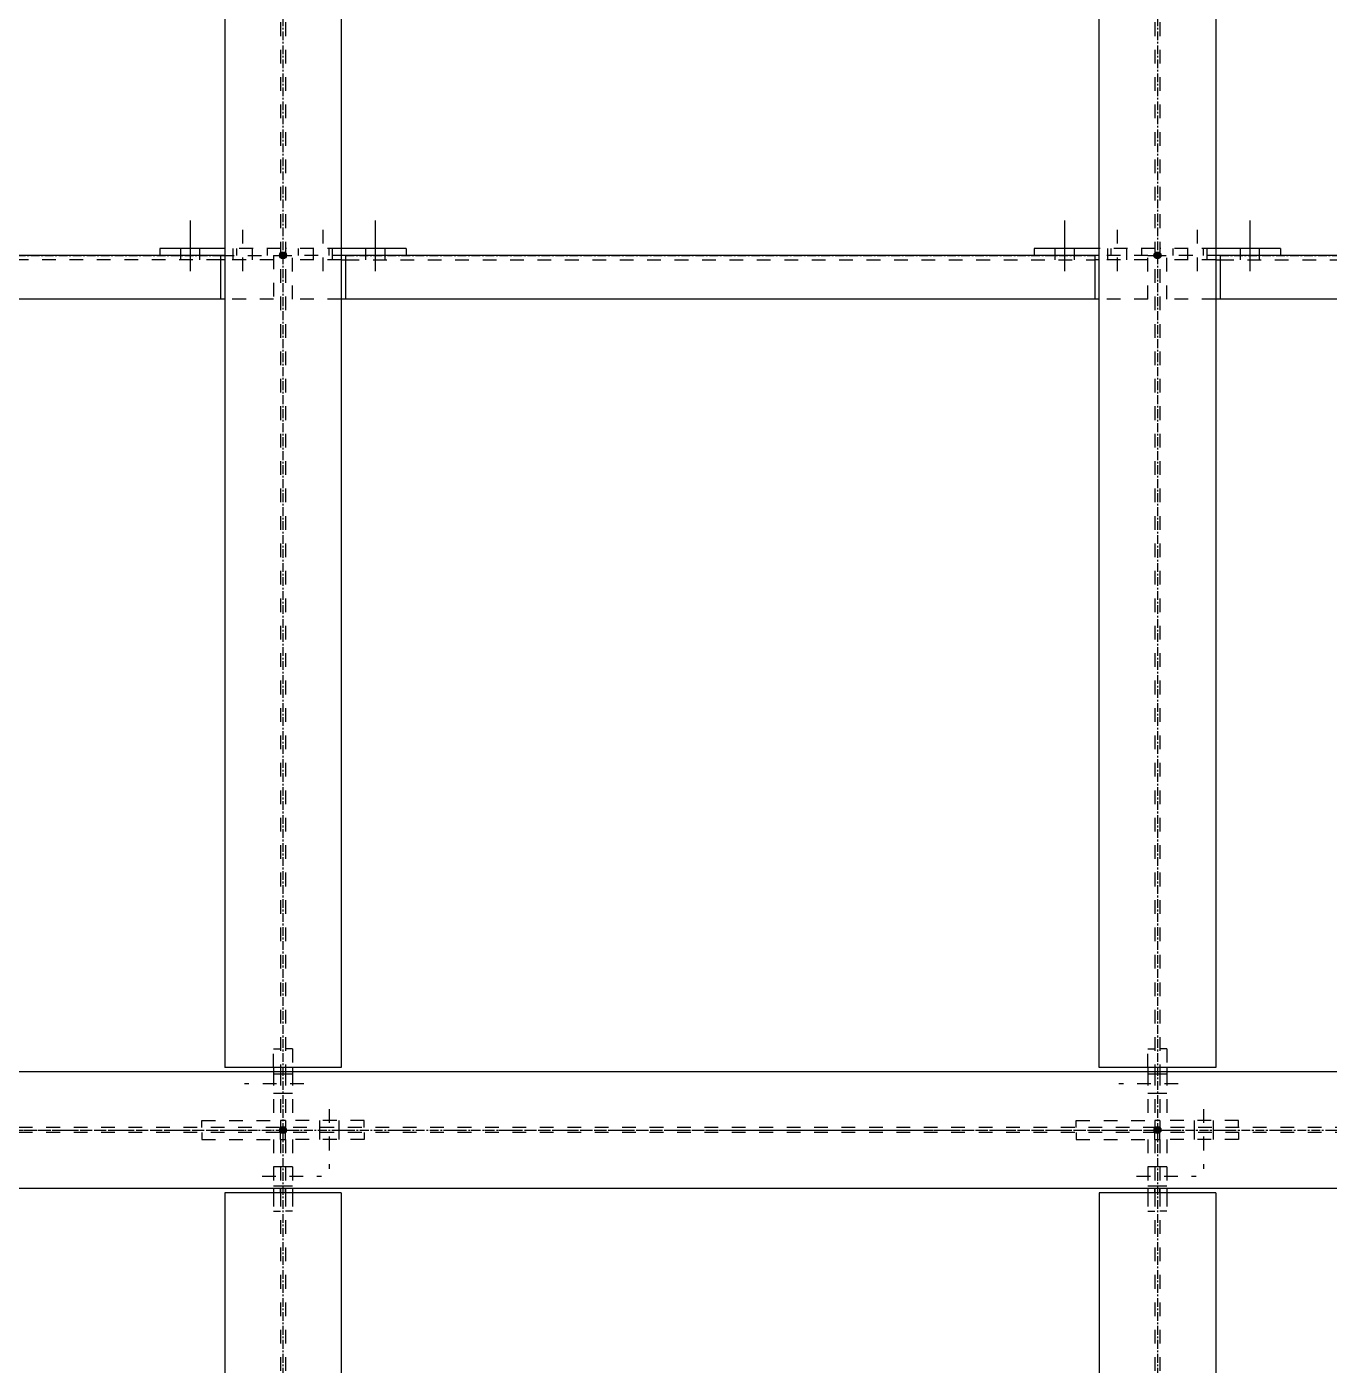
# Model space of a CAD drawing. Header units: inches. Extents: x 209270 to 234360, y -180214 to -150194.
# Drawn here: x 226086 to 227575, y -158533 to -157003 of the extents above; entities that cross this region are included whole.
import ezdxf

# ---------------------------------------------------------------- set-up
doc = ezdxf.new("R2010")
doc.units = ezdxf.units.IN
doc.header["$LTSCALE"] = 10
doc.header["$MEASUREMENT"] = 0
for name, pattern in [('CENTER', [2, 1.25, -0.25, 0.25, -0.25]), ('DXK_LINE_DOT2', [3.9198, 1.9599, -1.9599]), ('DXK_LINE_DOT5', [7.8785, 2.979, -0.9799, 0.9799, -0.9799, 0.9799, -0.9799])]:
    doc.linetypes.add(name, pattern=pattern)
doc.layers.get('0').update_dxf_attribs({"color": 1})
for name, color, linetype in [('_BLUE_0', 5, 'Continuous'), ('_BLUE_1', 5, 'Continuous'), ('_BLUE_2', 5, 'Continuous'), ('_BLUE_4', 5, 'Continuous')]:
    doc.layers.add(name, color=color, linetype=linetype)

# ---------------------------------------------------------------- blocks, each defined once
blk = doc.blocks.new('GridLine-116860372-116906 - 114867')
at = {"layer": '_BLUE_2', "linetype": 'DXK_LINE_DOT5'}
blk.add_line((2535.4, 21320.8), (24512.1, 21320.8), dxfattribs=at)
blk = doc.blocks.new('Part-116860372-114980 - 114867')
at = {"layer": '_BLUE_4', "linetype": 'Continuous'}
for points in [[(20200.6, 21315.8, -1), (20200.6, 21325.8, -1)], [(23950.6, 21315.8, -1), (23950.6, 21325.8, -1)]]:
    blk.add_hatch(color=256, dxfattribs=at).paths.add_polyline_path(points)
at = {"layer": '_BLUE_1', "linetype": 'DXK_LINE_DOT2'}
for p, q in [((23601.4, 21324.4), (20549.8, 21324.4)), ((23601.4, 21317.3), (20549.8, 21317.3))]:
    blk.add_line(p, q, dxfattribs=at)
at = {"layer": '_BLUE_2', "linetype": 'Continuous'}
for p, q in [((20549.8, 21404.1), (20549.8, 21237.6)), ((23601.4, 21404.1), (20549.8, 21404.1)), ((23601.4, 21237.6), (23601.4, 21404.1)), ((20549.8, 21237.6), (23601.4, 21237.6))]:
    blk.add_line(p, q, dxfattribs=at)
at = {"layer": '_BLUE_4', "linetype": 'CENTER'}
blk.add_line((20200.6, 21320.8), (23950.6, 21320.8), dxfattribs=at)
at = {"layer": '_BLUE_4', "linetype": 'Continuous'}
for centre in [(20200.6, 21320.8), (23950.6, 21320.8)]:
    blk.add_circle(centre, 5, dxfattribs=at)
blk = doc.blocks.new('Part-116860372-114978 - 114867')
at = {"layer": '_BLUE_4', "linetype": 'Continuous'}
blk.add_hatch(color=256, dxfattribs=at).paths.add_polyline_path([(22700.6, 21315.8, -1), (22700.6, 21325.8, -1)])
at = {"layer": '_BLUE_1', "linetype": 'DXK_LINE_DOT2'}
for p, q in [((22697, 24981.3), (22697, 21410.3)), ((22704.1, 24981.3), (22704.1, 21410.3)), ((22697, 21404.1), (22697, 21334.4)), ((22704.1, 21404.1), (22704.1, 21334.4)), ((22704.1, 21334.4), (22697, 21334.4))]:
    blk.add_line(p, q, dxfattribs=at)
at = {"layer": '_BLUE_2', "linetype": 'Continuous'}
for p, q in [((22617.3, 21410.3), (22617.3, 24981.3)), ((22783.8, 24981.3), (22783.8, 21410.3)), ((22783.8, 21410.3), (22617.3, 21410.3)), ((22697, 21410.3), (22697, 21404.1)), ((22704.1, 21410.3), (22704.1, 21404.1))]:
    blk.add_line(p, q, dxfattribs=at)
at = {"layer": '_BLUE_4', "linetype": 'CENTER'}
blk.add_line((22700.6, 25070.8), (22700.6, 21320.8), dxfattribs=at)
at = {"layer": '_BLUE_4', "linetype": 'Continuous'}
blk.add_circle((22700.6, 21320.8), 5, dxfattribs=at)
blk = doc.blocks.new('Part-116860372-115056 - 114867')
at = {"layer": '_BLUE_4', "linetype": 'Continuous'}
for points in [[(21450.6, 22565.8, -1), (21450.6, 22575.8, -1)], [(22700.6, 22565.8, -1), (22700.6, 22575.8, -1)]]:
    blk.add_hatch(color=256, dxfattribs=at).paths.add_polyline_path(points)
at = {"layer": '_BLUE_1', "linetype": 'DXK_LINE_DOT2'}
for p, q in [((21464.1, 22508.3), (21464.1, 22570.8)), ((21540.1, 22570.8), (21464.1, 22570.8)), ((22687, 22570.8), (22611.1, 22570.8)), ((22687, 22508.3), (22687, 22570.8)), ((21533.8, 22564.6), (21464.1, 22564.6)), ((21540.1, 22564.6), (22611.1, 22564.6)), ((22687, 22564.6), (22617.3, 22564.6)), ((21533.8, 22508.3), (21464.1, 22508.3)), ((22687, 22508.3), (22617.3, 22508.3))]:
    blk.add_line(p, q, dxfattribs=at)
at = {"layer": '_BLUE_2', "linetype": 'Continuous'}
for p, q in [((22611.1, 22570.8), (21540.1, 22570.8)), ((21540.1, 22570.8), (21540.1, 22508.3)), ((22611.1, 22570.8), (22611.1, 22508.3)), ((21533.8, 22564.6), (21540.1, 22564.6)), ((22617.3, 22564.6), (22611.1, 22564.6)), ((22617.3, 22508.3), (21533.8, 22508.3))]:
    blk.add_line(p, q, dxfattribs=at)
at = {"layer": '_BLUE_4', "linetype": 'CENTER'}
for p, q in [((21450.6, 22570.8), (21464.1, 22570.8)), ((21540.1, 22570.8), (22611.1, 22570.8)), ((22687, 22570.8), (22700.6, 22570.8))]:
    blk.add_line(p, q, dxfattribs=at)
at = {"layer": '_BLUE_4', "linetype": 'Continuous'}
for centre in [(21450.6, 22570.8), (22700.6, 22570.8)]:
    blk.add_circle(centre, 5, dxfattribs=at)
blk = doc.blocks.new('Part-116860372-115358 - 114867')
at = {"layer": '_BLUE_1', "linetype": 'DXK_LINE_DOT2'}
for p, q in [((22584.5, 21317.3), (22584.5, 21307.3)), ((22697, 21307.3), (22697, 21317.3)), ((22584.5, 21307.3), (22687, 21307.3)), ((22687, 21307.3), (22687, 21237.6)), ((22687, 21231.3), (22687, 21204.8)), ((22697, 21231.3), (22697, 21237.6)), ((22687, 21204.8), (22697, 21204.8))]:
    blk.add_line(p, q, dxfattribs=at)
at = {"layer": '_BLUE_2', "linetype": 'Continuous'}
blk.add_line((22687, 21237.6), (22687, 21231.3), dxfattribs=at)
blk = doc.blocks.new('Part-116860372-114977 - 114867')
at = {"layer": '_BLUE_4', "linetype": 'Continuous'}
blk.add_hatch(color=256, dxfattribs=at).paths.add_polyline_path([(21450.6, 21315.8, -1), (21450.6, 21325.8, -1)])
at = {"layer": '_BLUE_1', "linetype": 'DXK_LINE_DOT2'}
for p, q in [((21447, 24981.3), (21447, 21410.3)), ((21454.1, 24981.3), (21454.1, 21410.3)), ((21447, 21404.1), (21447, 21334.4)), ((21454.1, 21404.1), (21454.1, 21334.4)), ((21454.1, 21334.4), (21447, 21334.4))]:
    blk.add_line(p, q, dxfattribs=at)
at = {"layer": '_BLUE_2', "linetype": 'Continuous'}
for p, q in [((21367.3, 24981.3), (21367.3, 21410.3)), ((21533.8, 24981.3), (21533.8, 21410.3)), ((21533.8, 21410.3), (21367.3, 21410.3)), ((21447, 21410.3), (21447, 21404.1)), ((21454.1, 21410.3), (21454.1, 21404.1))]:
    blk.add_line(p, q, dxfattribs=at)
at = {"layer": '_BLUE_4', "linetype": 'CENTER'}
blk.add_line((21450.6, 25070.8), (21450.6, 21320.8), dxfattribs=at)
at = {"layer": '_BLUE_4', "linetype": 'Continuous'}
blk.add_circle((21450.6, 21320.8), 5, dxfattribs=at)
blk = doc.blocks.new('Part-116860372-115362 - 114867')
at = {"layer": '_BLUE_1', "linetype": 'DXK_LINE_DOT2'}
for p, q in [((22714.1, 21436.9), (22704.1, 21436.9)), ((22714.1, 21436.9), (22714.1, 21410.3)), ((22704.1, 21410.3), (22704.1, 21404.1)), ((22714.1, 21404.1), (22714.1, 21334.4)), ((22704.1, 21334.4), (22704.1, 21324.4)), ((22816.6, 21334.4), (22714.1, 21334.4)), ((22816.6, 21324.4), (22816.6, 21334.4))]:
    blk.add_line(p, q, dxfattribs=at)
at = {"layer": '_BLUE_2', "linetype": 'Continuous'}
blk.add_line((22714.1, 21410.3), (22714.1, 21404.1), dxfattribs=at)
blk = doc.blocks.new('Bolt-116860372-115382 - 114867')
at = {"layer": '_BLUE_1', "linetype": 'DXK_LINE_DOT2'}
for p, q in [((22766.6, 21350.6), (22766.6, 21265.6)), ((22752.9, 21334.4), (22752.9, 21324.4)), ((22780.4, 21334.4), (22780.4, 21324.4)), ((22752.9, 21324.4), (22752.9, 21317.3)), ((22752.9, 21317.3), (22752.9, 21307.3)), ((22780.4, 21324.4), (22780.4, 21317.3)), ((22780.4, 21317.3), (22780.4, 21307.3))]:
    blk.add_line(p, q, dxfattribs=at)
blk = doc.blocks.new('Part-116860372-115370 - 114867')
at = {"layer": '_BLUE_1', "linetype": 'DXK_LINE_DOT2'}
for p, q in [((21464.1, 21436.9), (21454.1, 21436.9)), ((21464.1, 21436.9), (21464.1, 21410.3)), ((21454.1, 21410.3), (21454.1, 21404.1)), ((21464.1, 21404.1), (21464.1, 21334.4)), ((21454.1, 21334.4), (21454.1, 21324.4)), ((21566.6, 21334.4), (21464.1, 21334.4)), ((21566.6, 21324.4), (21566.6, 21334.4))]:
    blk.add_line(p, q, dxfattribs=at)
at = {"layer": '_BLUE_2', "linetype": 'Continuous'}
blk.add_line((21464.1, 21410.3), (21464.1, 21404.1), dxfattribs=at)
blk = doc.blocks.new('Part-116860372-115000 - 114867')
at = {"layer": '_BLUE_4', "linetype": 'Continuous'}
blk.add_hatch(color=256, dxfattribs=at).paths.add_polyline_path([(21450.6, 21315.8, -1), (21450.6, 21325.8, -1)])
at = {"layer": '_BLUE_1', "linetype": 'DXK_LINE_DOT2'}
for p, q in [((21447, 21307.3), (21447, 21237.6)), ((21447, 21307.3), (21454.1, 21307.3)), ((21454.1, 21307.3), (21454.1, 21237.6)), ((21447, 21231.3), (21447, 18918.1)), ((21454.1, 21231.3), (21454.1, 18918.1))]:
    blk.add_line(p, q, dxfattribs=at)
at = {"layer": '_BLUE_2', "linetype": 'Continuous'}
for p, q in [((21367.3, 21231.3), (21367.3, 18911.9)), ((21533.8, 21231.3), (21367.3, 21231.3)), ((21447, 21237.6), (21447, 21231.3)), ((21454.1, 21237.6), (21454.1, 21231.3)), ((21533.8, 21231.3), (21533.8, 18911.9))]:
    blk.add_line(p, q, dxfattribs=at)
at = {"layer": '_BLUE_4', "linetype": 'CENTER'}
blk.add_line((21450.6, 21320.8), (21450.6, 18808.3), dxfattribs=at)
at = {"layer": '_BLUE_4', "linetype": 'Continuous'}
blk.add_circle((21450.6, 21320.8), 5, dxfattribs=at)
blk = doc.blocks.new('Part-116860372-115001 - 114867')
at = {"layer": '_BLUE_4', "linetype": 'Continuous'}
blk.add_hatch(color=256, dxfattribs=at).paths.add_polyline_path([(22700.6, 21315.8, -1), (22700.6, 21325.8, -1)])
at = {"layer": '_BLUE_1', "linetype": 'DXK_LINE_DOT2'}
for p, q in [((22697, 21307.3), (22697, 21237.6)), ((22697, 21307.3), (22704.1, 21307.3)), ((22704.1, 21307.3), (22704.1, 21237.6)), ((22697, 21231.3), (22697, 18822.5)), ((22704.1, 21231.3), (22704.1, 18822.5))]:
    blk.add_line(p, q, dxfattribs=at)
at = {"layer": '_BLUE_2', "linetype": 'Continuous'}
for p, q in [((22617.3, 21231.3), (22617.3, 18927.1)), ((22783.8, 21231.3), (22617.3, 21231.3)), ((22697, 21237.6), (22697, 21231.3)), ((22704.1, 21237.6), (22704.1, 21231.3)), ((22783.8, 21231.3), (22783.8, 18911.9))]:
    blk.add_line(p, q, dxfattribs=at)
at = {"layer": '_BLUE_4', "linetype": 'CENTER'}
blk.add_line((22700.6, 21320.8), (22700.6, 18808.3), dxfattribs=at)
at = {"layer": '_BLUE_4', "linetype": 'Continuous'}
blk.add_circle((22700.6, 21320.8), 5, dxfattribs=at)
blk = doc.blocks.new('Part-116860372-115055 - 114867')
at = {"layer": '_BLUE_4', "linetype": 'Continuous'}
for points in [[(20200.6, 22565.8, -1), (20200.6, 22575.8, -1)], [(21450.6, 22565.8, -1), (21450.6, 22575.8, -1)]]:
    blk.add_hatch(color=256, dxfattribs=at).paths.add_polyline_path(points)
at = {"layer": '_BLUE_1', "linetype": 'DXK_LINE_DOT2'}
for p, q in [((20214.1, 22570.8), (20214.1, 22508.3)), ((20290.1, 22570.8), (20214.1, 22570.8)), ((21361.1, 22570.8), (21437, 22570.8)), ((21437, 22570.8), (21437, 22508.3)), ((20283.8, 22564.6), (20214.1, 22564.6)), ((21361.1, 22564.6), (20290.1, 22564.6)), ((21437, 22564.6), (21367.3, 22564.6)), ((20283.8, 22508.3), (20214.1, 22508.3)), ((21437, 22508.3), (21367.3, 22508.3))]:
    blk.add_line(p, q, dxfattribs=at)
at = {"layer": '_BLUE_2', "linetype": 'Continuous'}
for p, q in [((21361.1, 22570.8), (20290.1, 22570.8)), ((20290.1, 22508.3), (20290.1, 22570.8)), ((21361.1, 22570.8), (21361.1, 22508.3)), ((20290.1, 22564.6), (20283.8, 22564.6)), ((21367.3, 22564.6), (21361.1, 22564.6)), ((21367.3, 22508.3), (20283.8, 22508.3))]:
    blk.add_line(p, q, dxfattribs=at)
at = {"layer": '_BLUE_4', "linetype": 'CENTER'}
for p, q in [((20200.6, 22570.8), (20214.1, 22570.8)), ((20290.1, 22570.8), (21361.1, 22570.8)), ((21437, 22570.8), (21450.6, 22570.8))]:
    blk.add_line(p, q, dxfattribs=at)
at = {"layer": '_BLUE_4', "linetype": 'Continuous'}
for centre in [(20200.6, 22570.8), (21450.6, 22570.8)]:
    blk.add_circle(centre, 5, dxfattribs=at)
blk = doc.blocks.new('Part-116860372-115057 - 114867')
at = {"layer": '_BLUE_4', "linetype": 'Continuous'}
for points in [[(22700.6, 22565.8, -1), (22700.6, 22575.8, -1)], [(23950.6, 22565.8, -1), (23950.6, 22575.8, -1)]]:
    blk.add_hatch(color=256, dxfattribs=at).paths.add_polyline_path(points)
at = {"layer": '_BLUE_1', "linetype": 'DXK_LINE_DOT2'}
for p, q in [((22714.1, 22508.3), (22714.1, 22570.8)), ((22790.1, 22570.8), (22714.1, 22570.8)), ((23937, 22570.8), (23861.1, 22570.8)), ((23937, 22508.3), (23937, 22570.8)), ((22783.8, 22564.6), (22714.1, 22564.6)), ((22790.1, 22564.6), (23861.1, 22564.6)), ((23937, 22564.6), (23867.3, 22564.6)), ((22783.8, 22508.3), (22714.1, 22508.3)), ((23937, 22508.3), (23867.3, 22508.3))]:
    blk.add_line(p, q, dxfattribs=at)
at = {"layer": '_BLUE_2', "linetype": 'Continuous'}
for p, q in [((23861.1, 22570.8), (22790.1, 22570.8)), ((22790.1, 22570.8), (22790.1, 22508.3)), ((23861.1, 22570.8), (23861.1, 22508.3)), ((22783.8, 22564.6), (22790.1, 22564.6)), ((23867.3, 22564.6), (23861.1, 22564.6)), ((23867.3, 22508.3), (22783.8, 22508.3))]:
    blk.add_line(p, q, dxfattribs=at)
at = {"layer": '_BLUE_4', "linetype": 'CENTER'}
for p, q in [((22700.6, 22570.8), (22714.1, 22570.8)), ((22790.1, 22570.8), (23861.1, 22570.8)), ((23937, 22570.8), (23950.6, 22570.8))]:
    blk.add_line(p, q, dxfattribs=at)
at = {"layer": '_BLUE_4', "linetype": 'Continuous'}
for centre in [(22700.6, 22570.8), (23950.6, 22570.8)]:
    blk.add_circle(centre, 5, dxfattribs=at)
blk = doc.blocks.new('Bolt-116860372-115734 - 114867')
at = {"layer": '_BLUE_1', "linetype": 'DXK_LINE_DOT2'}
for p, q in [((22643.3, 22548.3), (22643.3, 22620.8)), ((22629.5, 22570.8), (22629.5, 22580.8)), ((22629.5, 22564.6), (22629.5, 22570.8)), ((22657, 22570.8), (22657, 22580.8)), ((22657, 22564.6), (22657, 22570.8))]:
    blk.add_line(p, q, dxfattribs=at)
at = {"layer": '_BLUE_2', "linetype": 'Continuous'}
for p, q in [((22568.3, 22548.3), (22568.3, 22620.8)), ((22554.5, 22570.8), (22554.5, 22580.8)), ((22554.5, 22564.6), (22554.5, 22570.8)), ((22582, 22570.8), (22582, 22580.8)), ((22582, 22564.6), (22582, 22570.8))]:
    blk.add_line(p, q, dxfattribs=at)
blk = doc.blocks.new('Bolt-116860372-115730 - 114867')
at = {"layer": '_BLUE_1', "linetype": 'DXK_LINE_DOT2'}
for p, q in [((21507.9, 22548.3), (21507.9, 22620.8)), ((21494.1, 22570.8), (21494.1, 22580.8)), ((21494.1, 22564.6), (21494.1, 22570.8)), ((21521.6, 22570.8), (21521.6, 22580.8)), ((21521.6, 22564.6), (21521.6, 22570.8))]:
    blk.add_line(p, q, dxfattribs=at)
at = {"layer": '_BLUE_2', "linetype": 'Continuous'}
for p, q in [((21582.9, 22548.3), (21582.9, 22620.8)), ((21569.1, 22570.8), (21569.1, 22580.8)), ((21569.1, 22564.6), (21569.1, 22570.8)), ((21596.6, 22570.8), (21596.6, 22580.8)), ((21596.6, 22564.6), (21596.6, 22570.8))]:
    blk.add_line(p, q, dxfattribs=at)
blk = doc.blocks.new('Part-116860372-115357 - 114867')
at = {"layer": '_BLUE_1', "linetype": 'DXK_LINE_DOT2'}
for p, q in [((22704.1, 21307.3), (22704.1, 21317.3)), ((22816.6, 21317.3), (22816.6, 21307.3)), ((22816.6, 21307.3), (22714.1, 21307.3)), ((22714.1, 21307.3), (22714.1, 21237.6)), ((22704.1, 21231.3), (22704.1, 21237.6)), ((22714.1, 21231.3), (22714.1, 21204.8)), ((22714.1, 21204.8), (22704.1, 21204.8))]:
    blk.add_line(p, q, dxfattribs=at)
at = {"layer": '_BLUE_2', "linetype": 'Continuous'}
blk.add_line((22714.1, 21237.6), (22714.1, 21231.3), dxfattribs=at)
blk = doc.blocks.new('Bolt-116860372-115359 - 114867')
at = {"layer": '_BLUE_1', "linetype": 'DXK_LINE_DOT2'}
for p, q in [((22670.8, 21254.8), (22755.8, 21254.8)), ((22687, 21268.5), (22697, 21268.5)), ((22697, 21268.5), (22704.1, 21268.5)), ((22704.1, 21268.5), (22714.1, 21268.5)), ((22687, 21241), (22697, 21241)), ((22697, 21241), (22704.1, 21241)), ((22704.1, 21241), (22714.1, 21241))]:
    blk.add_line(p, q, dxfattribs=at)
blk = doc.blocks.new('Part-116860372-115361 - 114867')
at = {"layer": '_BLUE_1', "linetype": 'DXK_LINE_DOT2'}
for p, q in [((22687, 21410.3), (22687, 21436.9)), ((22687, 21436.9), (22697, 21436.9)), ((22687, 21404.1), (22687, 21334.4)), ((22697, 21410.3), (22697, 21404.1)), ((22584.5, 21324.4), (22584.5, 21334.4)), ((22584.5, 21334.4), (22687, 21334.4)), ((22697, 21334.4), (22697, 21324.4))]:
    blk.add_line(p, q, dxfattribs=at)
at = {"layer": '_BLUE_2', "linetype": 'Continuous'}
blk.add_line((22687, 21410.3), (22687, 21404.1), dxfattribs=at)
blk = doc.blocks.new('Bolt-116860372-115363 - 114867')
at = {"layer": '_BLUE_1', "linetype": 'DXK_LINE_DOT2'}
for p, q in [((22730.4, 21386.9), (22645.4, 21386.9)), ((22697, 21400.6), (22687, 21400.6)), ((22704.1, 21400.6), (22697, 21400.6)), ((22714.1, 21400.6), (22704.1, 21400.6)), ((22697, 21373.1), (22687, 21373.1)), ((22704.1, 21373.1), (22697, 21373.1)), ((22714.1, 21373.1), (22704.1, 21373.1))]:
    blk.add_line(p, q, dxfattribs=at)
blk = doc.blocks.new('Part-116860372-115365 - 114867')
at = {"layer": '_BLUE_1', "linetype": 'DXK_LINE_DOT2'}
for p, q in [((21454.1, 21307.3), (21454.1, 21317.3)), ((21566.6, 21317.3), (21566.6, 21307.3)), ((21566.6, 21307.3), (21464.1, 21307.3)), ((21464.1, 21307.3), (21464.1, 21237.6)), ((21454.1, 21231.3), (21454.1, 21237.6)), ((21464.1, 21231.3), (21464.1, 21204.8)), ((21464.1, 21204.8), (21454.1, 21204.8))]:
    blk.add_line(p, q, dxfattribs=at)
at = {"layer": '_BLUE_2', "linetype": 'Continuous'}
blk.add_line((21464.1, 21237.6), (21464.1, 21231.3), dxfattribs=at)
blk = doc.blocks.new('Part-116860372-115366 - 114867')
at = {"layer": '_BLUE_1', "linetype": 'DXK_LINE_DOT2'}
for p, q in [((21334.5, 21317.3), (21334.5, 21307.3)), ((21447, 21307.3), (21447, 21317.3)), ((21334.5, 21307.3), (21437, 21307.3)), ((21437, 21307.3), (21437, 21237.6)), ((21437, 21231.3), (21437, 21204.8)), ((21447, 21231.3), (21447, 21237.6)), ((21437, 21204.8), (21447, 21204.8))]:
    blk.add_line(p, q, dxfattribs=at)
at = {"layer": '_BLUE_2', "linetype": 'Continuous'}
blk.add_line((21437, 21237.6), (21437, 21231.3), dxfattribs=at)
blk = doc.blocks.new('Bolt-116860372-115367 - 114867')
at = {"layer": '_BLUE_1', "linetype": 'DXK_LINE_DOT2'}
for p, q in [((21420.8, 21254.8), (21505.8, 21254.8)), ((21437, 21268.5), (21447, 21268.5)), ((21447, 21268.5), (21454.1, 21268.5)), ((21454.1, 21268.5), (21464.1, 21268.5)), ((21437, 21241), (21447, 21241)), ((21447, 21241), (21454.1, 21241)), ((21454.1, 21241), (21464.1, 21241))]:
    blk.add_line(p, q, dxfattribs=at)
blk = doc.blocks.new('Part-116860372-115369 - 114867')
at = {"layer": '_BLUE_1', "linetype": 'DXK_LINE_DOT2'}
for p, q in [((21437, 21410.3), (21437, 21436.9)), ((21437, 21436.9), (21447, 21436.9)), ((21437, 21404.1), (21437, 21334.4)), ((21447, 21410.3), (21447, 21404.1)), ((21334.5, 21324.4), (21334.5, 21334.4)), ((21334.5, 21334.4), (21437, 21334.4)), ((21447, 21334.4), (21447, 21324.4))]:
    blk.add_line(p, q, dxfattribs=at)
at = {"layer": '_BLUE_2', "linetype": 'Continuous'}
blk.add_line((21437, 21410.3), (21437, 21404.1), dxfattribs=at)
blk = doc.blocks.new('Bolt-116860372-115371 - 114867')
at = {"layer": '_BLUE_1', "linetype": 'DXK_LINE_DOT2'}
for p, q in [((21480.4, 21386.9), (21395.4, 21386.9)), ((21447, 21400.6), (21437, 21400.6)), ((21454.1, 21400.6), (21447, 21400.6)), ((21464.1, 21400.6), (21454.1, 21400.6)), ((21447, 21373.1), (21437, 21373.1)), ((21454.1, 21373.1), (21447, 21373.1)), ((21464.1, 21373.1), (21454.1, 21373.1))]:
    blk.add_line(p, q, dxfattribs=at)
blk = doc.blocks.new('Bolt-116860372-115383 - 114867')
at = {"layer": '_BLUE_1', "linetype": 'DXK_LINE_DOT2'}
for p, q in [((21516.6, 21350.6), (21516.6, 21265.6)), ((21502.9, 21334.4), (21502.9, 21324.4)), ((21530.4, 21334.4), (21530.4, 21324.4)), ((21502.9, 21324.4), (21502.9, 21317.3)), ((21502.9, 21317.3), (21502.9, 21307.3)), ((21530.4, 21324.4), (21530.4, 21317.3)), ((21530.4, 21317.3), (21530.4, 21307.3))]:
    blk.add_line(p, q, dxfattribs=at)
blk = doc.blocks.new('Part-116860372-115727 - 114867')
at = {"layer": '_BLUE_1', "linetype": 'DXK_LINE_DOT2'}
for p, q in [((22783.8, 22580.8), (22704.1, 22580.8)), ((22722.9, 22570.8), (22722.9, 22580.8)), ((22766.6, 22570.8), (22766.6, 22580.8))]:
    blk.add_line(p, q, dxfattribs=at)
at = {"layer": '_BLUE_2', "linetype": 'Continuous'}
for p, q in [((22876.6, 22580.8), (22783.8, 22580.8)), ((22790.1, 22570.8), (22783.8, 22570.8)), ((22876.6, 22580.8), (22876.6, 22570.8))]:
    blk.add_line(p, q, dxfattribs=at)
blk = doc.blocks.new('Part-116860372-115735 - 114867')
at = {"layer": '_BLUE_1', "linetype": 'DXK_LINE_DOT2'}
for p, q in [((21447, 22580.8), (21367.3, 22580.8)), ((21384.5, 22570.8), (21384.5, 22580.8)), ((21428.3, 22570.8), (21428.3, 22580.8)), ((21447, 22580.8), (21447, 22570.8))]:
    blk.add_line(p, q, dxfattribs=at)
at = {"layer": '_BLUE_2', "linetype": 'Continuous'}
for p, q in [((21367.3, 22580.8), (21274.5, 22580.8)), ((21274.5, 22580.8), (21274.5, 22570.8)), ((21367.3, 22570.8), (21361.1, 22570.8))]:
    blk.add_line(p, q, dxfattribs=at)
blk = doc.blocks.new('Bolt-116860372-115728 - 114867')
at = {"layer": '_BLUE_1', "linetype": 'DXK_LINE_DOT2'}
for p, q in [((22757.9, 22548.3), (22757.9, 22620.8)), ((22744.1, 22570.8), (22744.1, 22580.8)), ((22744.1, 22564.6), (22744.1, 22570.8)), ((22771.6, 22570.8), (22771.6, 22580.8)), ((22771.6, 22564.6), (22771.6, 22570.8))]:
    blk.add_line(p, q, dxfattribs=at)
at = {"layer": '_BLUE_2', "linetype": 'Continuous'}
for p, q in [((22832.9, 22548.3), (22832.9, 22620.8)), ((22819.1, 22570.8), (22819.1, 22580.8)), ((22819.1, 22564.6), (22819.1, 22570.8)), ((22846.6, 22570.8), (22846.6, 22580.8)), ((22846.6, 22564.6), (22846.6, 22570.8))]:
    blk.add_line(p, q, dxfattribs=at)
blk = doc.blocks.new('Part-116860372-115729 - 114867')
at = {"layer": '_BLUE_1', "linetype": 'DXK_LINE_DOT2'}
for p, q in [((21533.8, 22580.8), (21454.1, 22580.8)), ((21472.9, 22570.8), (21472.9, 22580.8)), ((21516.6, 22570.8), (21516.6, 22580.8))]:
    blk.add_line(p, q, dxfattribs=at)
at = {"layer": '_BLUE_2', "linetype": 'Continuous'}
for p, q in [((21626.6, 22580.8), (21533.8, 22580.8)), ((21540.1, 22570.8), (21533.8, 22570.8)), ((21626.6, 22580.8), (21626.6, 22570.8))]:
    blk.add_line(p, q, dxfattribs=at)
blk = doc.blocks.new('Part-116860372-115733 - 114867')
at = {"layer": '_BLUE_1', "linetype": 'DXK_LINE_DOT2'}
for p, q in [((22697, 22580.8), (22617.3, 22580.8)), ((22634.5, 22570.8), (22634.5, 22580.8)), ((22678.3, 22570.8), (22678.3, 22580.8)), ((22697, 22580.8), (22697, 22570.8))]:
    blk.add_line(p, q, dxfattribs=at)
at = {"layer": '_BLUE_2', "linetype": 'Continuous'}
for p, q in [((22617.3, 22580.8), (22524.5, 22580.8)), ((22524.5, 22580.8), (22524.5, 22570.8)), ((22617.3, 22570.8), (22611.1, 22570.8))]:
    blk.add_line(p, q, dxfattribs=at)
blk = doc.blocks.new('Bolt-116860372-115736 - 114867')
at = {"layer": '_BLUE_1', "linetype": 'DXK_LINE_DOT2'}
for p, q in [((21393.3, 22548.3), (21393.3, 22620.8)), ((21379.5, 22570.8), (21379.5, 22580.8)), ((21379.5, 22564.6), (21379.5, 22570.8)), ((21407, 22570.8), (21407, 22580.8)), ((21407, 22564.6), (21407, 22570.8))]:
    blk.add_line(p, q, dxfattribs=at)
at = {"layer": '_BLUE_2', "linetype": 'Continuous'}
for p, q in [((21318.3, 22548.3), (21318.3, 22620.8)), ((21304.5, 22570.8), (21304.5, 22580.8)), ((21304.5, 22564.6), (21304.5, 22570.8)), ((21332, 22570.8), (21332, 22580.8)), ((21332, 22564.6), (21332, 22570.8))]:
    blk.add_line(p, q, dxfattribs=at)
blk = doc.blocks.new('STR_DRAWING')
at = {"layer": '_BLUE_0', "xscale": 0.8, "yscale": 0.8, "zscale": 0.8}
for name in ['Part-116860372-114977 - 114867', 'Part-116860372-114978 - 114867', 'Bolt-116860372-115736 - 114867', 'Bolt-116860372-115730 - 114867', 'Bolt-116860372-115734 - 114867', 'Bolt-116860372-115728 - 114867', 'Part-116860372-115735 - 114867', 'Part-116860372-115729 - 114867', 'Part-116860372-115733 - 114867', 'Part-116860372-115727 - 114867', 'Part-116860372-115055 - 114867', 'Part-116860372-115056 - 114867', 'Part-116860372-115057 - 114867', 'GridLine-116860372-116906 - 114867', 'Part-116860372-115369 - 114867', 'Part-116860372-115370 - 114867', 'Part-116860372-115361 - 114867', 'Part-116860372-115362 - 114867', 'Part-116860372-114980 - 114867', 'Bolt-116860372-115371 - 114867', 'Bolt-116860372-115363 - 114867', 'Bolt-116860372-115383 - 114867', 'Bolt-116860372-115382 - 114867', 'Part-116860372-115366 - 114867', 'Part-116860372-115000 - 114867', 'Part-116860372-115365 - 114867', 'Part-116860372-115358 - 114867', 'Part-116860372-115001 - 114867', 'Part-116860372-115357 - 114867', 'Bolt-116860372-115367 - 114867', 'Bolt-116860372-115359 - 114867']:
    blk.add_blockref(name, (971.5, 4264.2), dxfattribs=at)

msp = doc.modelspace()

# ---------------------------------------------------------------- block references
msp.add_blockref('STR_DRAWING', (208247, -179585))

doc.saveas('drawing.dxf')
